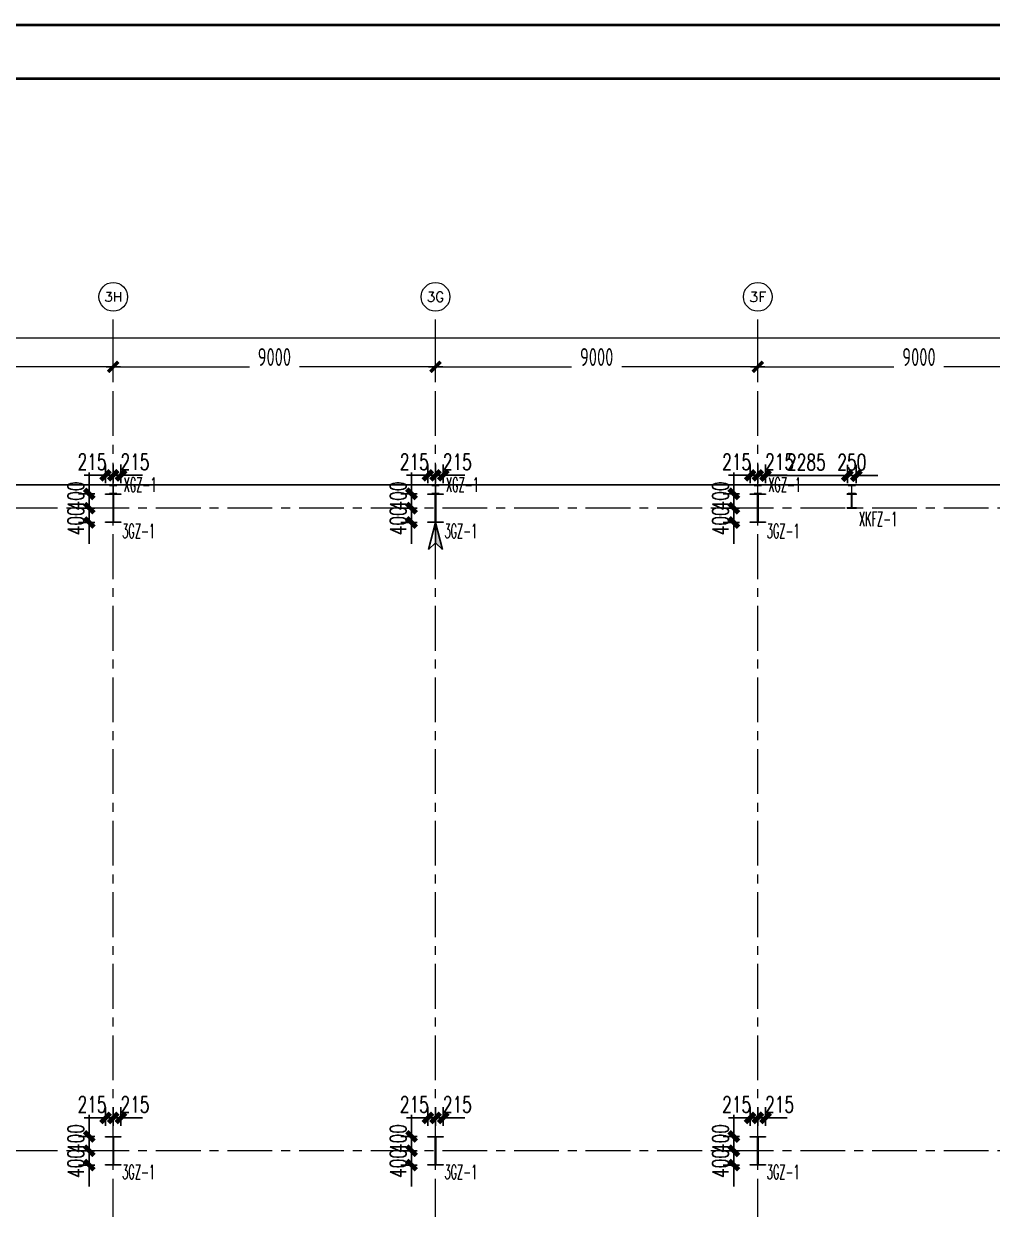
# Model space of a CAD drawing. Extents: x -1201378 to 2367219, y -619313 to 244905.
# Drawn here: x 150742 to 177790, y -203032 to -169915 of the extents above; entities that cross this region are included whole.
import ezdxf
from ezdxf.enums import TextEntityAlignment as Align

# ---------------------------------------------------------------- set-up
doc = ezdxf.new("R2010")
doc.units = 0
doc.header["$LTSCALE"] = 1000
doc.linetypes.add('CENTER', pattern=[2, 1.25, -0.25, 0.25, -0.25])
doc.linetypes.add('HIDDEN', pattern=[0.375, 0.25, -0.125])
doc.layers.get('0').update_dxf_attribs({"linetype": 'CONTINUOUS'})
doc.layers.get('Defpoints').update_dxf_attribs({"linetype": 'CONTINUOUS'})
for name, color, linetype in [('0-cxFrame', 155, 'CONTINUOUS'), ('A-AXIS-DP', 126, 'CONTINUOUS'), ('A-WINDOW', 140, 'CONTINUOUS'), ('S-CJGC', 5, 'CONTINUOUS'), ('S-DIMZ', 115, 'CONTINUOUS'), ('S-SGJ', 21, 'CONTINUOUS'), ('S-SHAPE2', 165, 'HIDDEN')]:
    doc.layers.add(name, color=color, linetype=linetype)
for name, color, linetype, lineweight in [('0-cxText', 131, 'CONTINUOUS', 25), ('S-axis', 111, 'CONTINUOUS', 0), ('S-col', 2, 'CONTINUOUS', 0), ('S-dote', 5, 'CENTER', 0)]:
    doc.layers.add(name, color=color, linetype=linetype, lineweight=lineweight)
doc.styles.add('_TCH_AXIS', font='COMPLEX', dxfattribs={"bigfont": 'GBCBIG'})
doc.styles.add('cx_tuming', font='simhei.ttf')
doc.styles.add('cx_tuqian1', font='')
doc.styles.add('SS1', font='tj-romans1.shx', dxfattribs={"width": 0.7, "bigfont": 'tj-hztxt1.shx'})
doc.styles.add('TSSD_Dimension', font='tssdeng.shx', dxfattribs={"width": 0.7, "bigfont": 'hztxt.shx'})
doc.styles.add('黑体', font='simhei.ttf', dxfattribs={"width": 0.8})
doc.styles.get('cx_tuqian1').set_extended_font_data('SimSun')
doc.dimstyles.new('S-150-ARCHI', dxfattribs={"dimscale": 150, "dimtxt": 3, "dimasz": 2, "dimexe": 2, "dimexo": 2, "dimgap": 1, "dimtad": 1, "dimdec": 0, "dimzin": 0, "dimdsep": 46, "dimtxsty": 'SS1', "dimblk1": 'TT', "dimblk2": 'TT', "dimsah": 1, "dimcen": 1, "dimclrd": 256, "dimclre": 256, "dimclrt": 256, "dimadec": 0, "dimazin": 0, "dimtfac": 1, "dimtdec": 0, "dimtix": 1, "dimtmove": 2, "dimatfit": 0, "dimldrblk": 'TT', "dimfxl": 2, "dimtolj": 1, "dimtzin": 0, "dimarcsym": 0})
doc.dimstyles.new('TSSD_200_200', dxfattribs={"dimtxt": 500, "dimasz": 200, "dimexe": 200, "dimexo": 500, "dimgap": 200, "dimtad": 1, "dimdec": 0, "dimzin": 0, "dimdsep": 46, "dimtxsty": 'TSSD_Dimension', "dimblk": 'ARCHTICK', "dimcen": 0, "dimdle": 200, "dimclrt": 7, "dimadec": 0, "dimazin": 0, "dimtfac": 1, "dimtdec": 0, "dimtix": 1, "dimtmove": 2, "dimatfit": 3, "dimfxl": 1, "dimtolj": 1, "dimtzin": 0, "dimarcsym": 0})

# ---------------------------------------------------------------- blocks, each defined once
blk = doc.blocks.new('w42343243')
at = {"layer": 'S-col'}
blk.add_lwpolyline([(-165069, 621020), (-164639, 621020), (-164639, 621002), (-164848, 621002), (-164848, 620238), (-164639, 620238), (-164639, 620220), (-165069, 620220), (-165069, 620238), (-164860, 620238), (-164860, 621002), (-165069, 621002)], close=True, dxfattribs=at)
blk = doc.blocks.new('42343')
at = {"layer": 'A-WINDOW'}
for p in [(-27000, 100), (-18000, 100), (-9000, 100), (-27000, -17850), (-18000, -17850), (-9000, -17850)]:
    blk.add_blockref('w42343243', p, dxfattribs=at)
blk = doc.blocks.new('_ArchTick')
at = {"color": 0, "linetype": 'ByBlock', "const_width": 0.5}
blk.add_lwpolyline([(-0.71, -0.71), (0.71, 0.71)], dxfattribs=at)
blk = doc.blocks.new('*D474')
at = {"layer": 'Defpoints', "color": 0, "transparency": 16777216}
for p in [(-146758, -279500), (-155758, -280358), (-146758, -280358)]:
    blk.add_point(p, dxfattribs=at)
at = {"layer": 'S-axis', "color": 0, "lineweight": -2, "transparency": 16777216}
for p, q in [((-155958, -279500), (-151957, -279500)), ((-155758, -279858), (-155758, -279300)), ((-146558, -279500), (-150560, -279500)), ((-146758, -279858), (-146758, -279300))]:
    blk.add_line(p, q, dxfattribs=at)
at = {"layer": 'S-axis', "color": 0, "lineweight": -2, "transparency": 16777216, "xscale": 200, "yscale": 200, "zscale": 200, "rotation": 180}
blk.add_blockref('_ArchTick', (-155758, -279500), dxfattribs=at)
at = {"layer": 'S-axis', "color": 0, "lineweight": -2, "transparency": 16777216, "xscale": 200, "yscale": 200, "zscale": 200}
blk.add_blockref('_ArchTick', (-146758, -279500), dxfattribs=at)
at = {"layer": 'S-axis', "color": 7, "transparency": 16777216, "insert": (-151258, -279225), "char_height": 500, "attachment_point": 5, "style": 'TSSD_Dimension'}
blk.add_mtext('\\A1;9000', dxfattribs=at)
blk = doc.blocks.new('*D475')
at = {"layer": 'Defpoints', "color": 0, "transparency": 16777216}
for p in [(-137758, -279500), (-146758, -280358), (-137758, -280358)]:
    blk.add_point(p, dxfattribs=at)
at = {"layer": 'S-axis', "color": 0, "lineweight": -2, "transparency": 16777216}
for p, q in [((-146958, -279500), (-142957, -279500)), ((-146758, -279858), (-146758, -279300)), ((-137558, -279500), (-141560, -279500)), ((-137758, -279858), (-137758, -279300))]:
    blk.add_line(p, q, dxfattribs=at)
at = {"layer": 'S-axis', "color": 0, "lineweight": -2, "transparency": 16777216, "xscale": 200, "yscale": 200, "zscale": 200, "rotation": 180}
blk.add_blockref('_ArchTick', (-146758, -279500), dxfattribs=at)
at = {"layer": 'S-axis', "color": 0, "lineweight": -2, "transparency": 16777216, "xscale": 200, "yscale": 200, "zscale": 200}
blk.add_blockref('_ArchTick', (-137758, -279500), dxfattribs=at)
at = {"layer": 'S-axis', "color": 7, "transparency": 16777216, "insert": (-142258, -279225), "char_height": 500, "attachment_point": 5, "style": 'TSSD_Dimension'}
blk.add_mtext('\\A1;9000', dxfattribs=at)
blk = doc.blocks.new('*D476')
at = {"layer": 'Defpoints', "color": 0, "transparency": 16777216}
for p in [(-128758, -279500), (-137758, -280358), (-128758, -280358)]:
    blk.add_point(p, dxfattribs=at)
at = {"layer": 'S-axis', "color": 0, "lineweight": -2, "transparency": 16777216}
for p, q in [((-137958, -279500), (-133957, -279500)), ((-137758, -279858), (-137758, -279300)), ((-128558, -279500), (-132560, -279500)), ((-128758, -279858), (-128758, -279300))]:
    blk.add_line(p, q, dxfattribs=at)
at = {"layer": 'S-axis', "color": 0, "lineweight": -2, "transparency": 16777216, "xscale": 200, "yscale": 200, "zscale": 200, "rotation": 180}
blk.add_blockref('_ArchTick', (-137758, -279500), dxfattribs=at)
at = {"layer": 'S-axis', "color": 0, "lineweight": -2, "transparency": 16777216, "xscale": 200, "yscale": 200, "zscale": 200}
blk.add_blockref('_ArchTick', (-128758, -279500), dxfattribs=at)
at = {"layer": 'S-axis', "color": 7, "transparency": 16777216, "insert": (-133258, -279225), "char_height": 500, "attachment_point": 5, "style": 'TSSD_Dimension'}
blk.add_mtext('\\A1;9000', dxfattribs=at)
blk = doc.blocks.new('*D477')
at = {"layer": 'Defpoints', "color": 0, "transparency": 16777216}
for p in [(-119758, -279500), (-128758, -280358), (-119758, -280358)]:
    blk.add_point(p, dxfattribs=at)
at = {"layer": 'S-axis', "color": 0, "lineweight": -2, "transparency": 16777216}
for p, q in [((-128958, -279500), (-124957, -279500)), ((-128758, -279858), (-128758, -279300)), ((-119558, -279500), (-123560, -279500)), ((-119758, -279858), (-119758, -279300))]:
    blk.add_line(p, q, dxfattribs=at)
at = {"layer": 'S-axis', "color": 0, "lineweight": -2, "transparency": 16777216, "xscale": 200, "yscale": 200, "zscale": 200, "rotation": 180}
blk.add_blockref('_ArchTick', (-128758, -279500), dxfattribs=at)
at = {"layer": 'S-axis', "color": 0, "lineweight": -2, "transparency": 16777216, "xscale": 200, "yscale": 200, "zscale": 200}
blk.add_blockref('_ArchTick', (-119758, -279500), dxfattribs=at)
at = {"layer": 'S-axis', "color": 7, "transparency": 16777216, "insert": (-124258, -279225), "char_height": 500, "attachment_point": 5, "style": 'TSSD_Dimension'}
blk.add_mtext('\\A1;9000', dxfattribs=at)
blk = doc.blocks.new('*D483')
at = {"layer": 'Defpoints', "color": 0, "transparency": 16777216}
for p in [(-82958, -278700), (-268658, -280258), (-82958, -280258)]:
    blk.add_point(p, dxfattribs=at)
at = {"layer": 'S-axis', "color": 0, "lineweight": -2, "transparency": 16777216}
for p, q in [((-268658, -279758), (-268658, -278500)), ((-82958, -279758), (-82958, -278500)), ((-268858, -278700), (-176749, -278700)), ((-82758, -278700), (-174868, -278700))]:
    blk.add_line(p, q, dxfattribs=at)
at = {"layer": 'S-axis', "color": 0, "lineweight": -2, "transparency": 16777216, "xscale": 200, "yscale": 200, "zscale": 200, "rotation": 180}
blk.add_blockref('_ArchTick', (-268658, -278700), dxfattribs=at)
at = {"layer": 'S-axis', "color": 0, "lineweight": -2, "transparency": 16777216, "xscale": 200, "yscale": 200, "zscale": 200}
blk.add_blockref('_ArchTick', (-82958, -278700), dxfattribs=at)
at = {"layer": 'S-axis', "color": 7, "transparency": 16777216, "insert": (-175808, -278425), "char_height": 500, "attachment_point": 5, "style": 'TSSD_Dimension'}
blk.add_mtext('\\A1;185700', dxfattribs=at)
blk = doc.blocks.new('TK22.A0 L(Dragon)')
at = {"layer": '0-cxFrame', "color": 7, "const_width": 0.5}
blk.add_lwpolyline([(0, 0), (-1486, 0), (-1486, 841), (0, 841)], close=True, dxfattribs=at)
at = {"layer": '0-cxFrame', "const_width": 0.5}
blk.add_lwpolyline([(-80, 10), (-1466, 10), (-1466, 831), (-80, 831)], close=True, dxfattribs=at)
at = {"style": '黑体', "flags": 4}
blk.add_attdef('图幅', text='', height=3.3, dxfattribs=at).set_placement((-40, 3), align=Align.RIGHT)
at = {"layer": '0-cxText', "flags": 4}
for tag, height, style, p in [('建设单位', 3.5, 'cx_tuming', (-45, 240)), ('项目名称', 3.5, 'cx_tuming', (-45, 210)), ('子项名称', 3.5, 'cx_tuming', (-45, 180)), ('工程编号', 3.3, 'cx_tuqian1', (-35, 165)), ('图名1', 3.5, 'cx_tuming', (-45, 87)), ('图名2', 3.5, 'cx_tuming', (-45, 79)), ('图名3', 3.5, 'cx_tuming', (-45, 71)), ('出图日期', 3.3, 'cx_tuqian1', (-39, 60)), ('专业', 3.3, 'cx_tuqian1', (-55, 52)), ('图号', 3.3, 'cx_tuqian1', (-55, 44)), ('版次', 3.3, 'cx_tuqian1', (-20, 44))]:
    blk.add_attdef(tag, text='', height=height, dxfattribs=dict(at, style=style)).set_placement(p, align=Align.MIDDLE)
at = {"layer": 'Defpoints', "color": 6, "flags": 4}
for tag, height, style, p in [('tufu', 3.3, '黑体', (-12, 12)), ('dwfname', 4, 'cx_tuqian1', (-80, 3))]:
    blk.add_attdef(tag, text='', height=height, dxfattribs=dict(at, style=style)).set_placement(p, align=Align.RIGHT)
blk = doc.blocks.new('TT')
blk.add_line((-0.97, 0), (0.97, 0))
at = {"const_width": 0.45}
blk.add_lwpolyline([(-0.44, -0.44), (0.44, 0.44)], dxfattribs=at)
blk = doc.blocks.new('*D4136')
at = {"layer": 'Defpoints', "color": 0, "transparency": 16777216}
for p in [(153242, -200480), (153242, -200998), (153457, -200998)]:
    blk.add_point(p, dxfattribs=at)
at = {"layer": 'S-DIMZ', "lineweight": -2, "transparency": 16777216}
for p, q in [((153242, -200698), (153242, -200180)), ((153457, -200698), (153457, -200180)), ((152942, -200480), (152642, -200480)), ((153457, -200480), (153242, -200480)), ((153757, -200480), (154057, -200480))]:
    blk.add_line(p, q, dxfattribs=at)
at = {"layer": 'S-DIMZ', "lineweight": -2, "transparency": 16777216, "xscale": 300, "yscale": 300, "zscale": 300}
blk.add_blockref('TT', (153242, -200480), dxfattribs=at)
at = {"layer": 'S-DIMZ', "lineweight": -2, "transparency": 16777216, "xscale": 300, "yscale": 300, "zscale": 300, "rotation": 180}
blk.add_blockref('TT', (153457, -200480), dxfattribs=at)
at = {"layer": 'S-DIMZ', "transparency": 16777216, "insert": (153850, -200105), "char_height": 450, "attachment_point": 5, "style": 'SS1'}
blk.add_mtext('\\A1;215', dxfattribs=at)
blk = doc.blocks.new('*D4137')
at = {"layer": 'Defpoints', "color": 0, "transparency": 16777216}
for p in [(153027, -200480), (153027, -200998), (153242, -200998)]:
    blk.add_point(p, dxfattribs=at)
at = {"layer": 'S-DIMZ', "lineweight": -2, "transparency": 16777216}
for p, q in [((153027, -200698), (153027, -200180)), ((153242, -200698), (153242, -200180)), ((152727, -200480), (152427, -200480)), ((153242, -200480), (153027, -200480)), ((153542, -200480), (153842, -200480))]:
    blk.add_line(p, q, dxfattribs=at)
at = {"layer": 'S-DIMZ', "lineweight": -2, "transparency": 16777216, "xscale": 300, "yscale": 300, "zscale": 300}
blk.add_blockref('TT', (153027, -200480), dxfattribs=at)
at = {"layer": 'S-DIMZ', "lineweight": -2, "transparency": 16777216, "xscale": 300, "yscale": 300, "zscale": 300, "rotation": 180}
blk.add_blockref('TT', (153242, -200480), dxfattribs=at)
at = {"layer": 'S-DIMZ', "transparency": 16777216, "insert": (152651, -200105), "char_height": 450, "attachment_point": 5, "style": 'SS1'}
blk.add_mtext('\\A1;215', dxfattribs=at)
blk = doc.blocks.new('*D4138')
at = {"layer": 'Defpoints', "color": 0, "transparency": 16777216}
for p in [(153027, -200998), (152573, -201398), (153027, -201398)]:
    blk.add_point(p, dxfattribs=at)
at = {"layer": 'S-DIMZ', "lineweight": -2, "transparency": 16777216}
for p, q in [((152573, -200698), (152573, -200398)), ((152727, -200998), (152273, -200998)), ((152573, -200998), (152573, -201398)), ((152727, -201398), (152273, -201398)), ((152573, -201698), (152573, -201998))]:
    blk.add_line(p, q, dxfattribs=at)
at = {"layer": 'S-DIMZ', "lineweight": -2, "transparency": 16777216, "xscale": 300, "yscale": 300, "zscale": 300}
for p, rotation in [((152573, -200998), 270), ((152573, -201398), 90)]:
    blk.add_blockref('TT', p, dxfattribs=dict(at, rotation=rotation))
at = {"layer": 'S-DIMZ', "transparency": 16777216, "insert": (152198, -201058), "char_height": 450, "attachment_point": 5, "rotation": 90, "style": 'SS1'}
blk.add_mtext('\\A1;400', dxfattribs=at)
blk = doc.blocks.new('*D4139')
at = {"layer": 'Defpoints', "color": 0, "transparency": 16777216}
for p in [(153027, -201398), (152573, -201798), (153027, -201798)]:
    blk.add_point(p, dxfattribs=at)
at = {"layer": 'S-DIMZ', "lineweight": -2, "transparency": 16777216}
for p, q in [((152573, -201098), (152573, -200798)), ((152727, -201398), (152273, -201398)), ((152573, -201398), (152573, -201798)), ((152727, -201798), (152273, -201798)), ((152573, -202098), (152573, -202398))]:
    blk.add_line(p, q, dxfattribs=at)
at = {"layer": 'S-DIMZ', "lineweight": -2, "transparency": 16777216, "xscale": 300, "yscale": 300, "zscale": 300}
for p, rotation in [((152573, -201398), 270), ((152573, -201798), 90)]:
    blk.add_blockref('TT', p, dxfattribs=dict(at, rotation=rotation))
at = {"layer": 'S-DIMZ', "transparency": 16777216, "insert": (152198, -201752), "char_height": 450, "attachment_point": 5, "rotation": 90, "style": 'SS1'}
blk.add_mtext('\\A1;400', dxfattribs=at)
blk = doc.blocks.new('*D4140')
at = {"layer": 'Defpoints', "color": 0, "transparency": 16777216}
for p in [(162242, -200480), (162242, -200998), (162457, -200998)]:
    blk.add_point(p, dxfattribs=at)
at = {"layer": 'S-DIMZ', "lineweight": -2, "transparency": 16777216}
for p, q in [((162242, -200698), (162242, -200180)), ((162457, -200698), (162457, -200180)), ((161942, -200480), (161642, -200480)), ((162457, -200480), (162242, -200480)), ((162757, -200480), (163057, -200480))]:
    blk.add_line(p, q, dxfattribs=at)
at = {"layer": 'S-DIMZ', "lineweight": -2, "transparency": 16777216, "xscale": 300, "yscale": 300, "zscale": 300}
blk.add_blockref('TT', (162242, -200480), dxfattribs=at)
at = {"layer": 'S-DIMZ', "lineweight": -2, "transparency": 16777216, "xscale": 300, "yscale": 300, "zscale": 300, "rotation": 180}
blk.add_blockref('TT', (162457, -200480), dxfattribs=at)
at = {"layer": 'S-DIMZ', "transparency": 16777216, "insert": (162850, -200105), "char_height": 450, "attachment_point": 5, "style": 'SS1'}
blk.add_mtext('\\A1;215', dxfattribs=at)
blk = doc.blocks.new('*D4141')
at = {"layer": 'Defpoints', "color": 0, "transparency": 16777216}
for p in [(162027, -200480), (162027, -200998), (162242, -200998)]:
    blk.add_point(p, dxfattribs=at)
at = {"layer": 'S-DIMZ', "lineweight": -2, "transparency": 16777216}
for p, q in [((162027, -200698), (162027, -200180)), ((162242, -200698), (162242, -200180)), ((161727, -200480), (161427, -200480)), ((162242, -200480), (162027, -200480)), ((162542, -200480), (162842, -200480))]:
    blk.add_line(p, q, dxfattribs=at)
at = {"layer": 'S-DIMZ', "lineweight": -2, "transparency": 16777216, "xscale": 300, "yscale": 300, "zscale": 300}
blk.add_blockref('TT', (162027, -200480), dxfattribs=at)
at = {"layer": 'S-DIMZ', "lineweight": -2, "transparency": 16777216, "xscale": 300, "yscale": 300, "zscale": 300, "rotation": 180}
blk.add_blockref('TT', (162242, -200480), dxfattribs=at)
at = {"layer": 'S-DIMZ', "transparency": 16777216, "insert": (161651, -200105), "char_height": 450, "attachment_point": 5, "style": 'SS1'}
blk.add_mtext('\\A1;215', dxfattribs=at)
blk = doc.blocks.new('*D4142')
at = {"layer": 'Defpoints', "color": 0, "transparency": 16777216}
for p in [(162027, -200998), (161573, -201398), (162027, -201398)]:
    blk.add_point(p, dxfattribs=at)
at = {"layer": 'S-DIMZ', "lineweight": -2, "transparency": 16777216}
for p, q in [((161573, -200698), (161573, -200398)), ((161727, -200998), (161273, -200998)), ((161573, -200998), (161573, -201398)), ((161727, -201398), (161273, -201398)), ((161573, -201698), (161573, -201998))]:
    blk.add_line(p, q, dxfattribs=at)
at = {"layer": 'S-DIMZ', "lineweight": -2, "transparency": 16777216, "xscale": 300, "yscale": 300, "zscale": 300}
for p, rotation in [((161573, -200998), 270), ((161573, -201398), 90)]:
    blk.add_blockref('TT', p, dxfattribs=dict(at, rotation=rotation))
at = {"layer": 'S-DIMZ', "transparency": 16777216, "insert": (161198, -201058), "char_height": 450, "attachment_point": 5, "rotation": 90, "style": 'SS1'}
blk.add_mtext('\\A1;400', dxfattribs=at)
blk = doc.blocks.new('*D4143')
at = {"layer": 'Defpoints', "color": 0, "transparency": 16777216}
for p in [(162027, -201398), (161573, -201798), (162027, -201798)]:
    blk.add_point(p, dxfattribs=at)
at = {"layer": 'S-DIMZ', "lineweight": -2, "transparency": 16777216}
for p, q in [((161573, -201098), (161573, -200798)), ((161727, -201398), (161273, -201398)), ((161573, -201398), (161573, -201798)), ((161727, -201798), (161273, -201798)), ((161573, -202098), (161573, -202398))]:
    blk.add_line(p, q, dxfattribs=at)
at = {"layer": 'S-DIMZ', "lineweight": -2, "transparency": 16777216, "xscale": 300, "yscale": 300, "zscale": 300}
for p, rotation in [((161573, -201398), 270), ((161573, -201798), 90)]:
    blk.add_blockref('TT', p, dxfattribs=dict(at, rotation=rotation))
at = {"layer": 'S-DIMZ', "transparency": 16777216, "insert": (161198, -201752), "char_height": 450, "attachment_point": 5, "rotation": 90, "style": 'SS1'}
blk.add_mtext('\\A1;400', dxfattribs=at)
blk = doc.blocks.new('*D4144')
at = {"layer": 'Defpoints', "color": 0, "transparency": 16777216}
for p in [(171242, -200480), (171242, -200998), (171457, -200998)]:
    blk.add_point(p, dxfattribs=at)
at = {"layer": 'S-DIMZ', "lineweight": -2, "transparency": 16777216}
for p, q in [((171242, -200698), (171242, -200180)), ((171457, -200698), (171457, -200180)), ((170942, -200480), (170642, -200480)), ((171457, -200480), (171242, -200480)), ((171757, -200480), (172057, -200480))]:
    blk.add_line(p, q, dxfattribs=at)
at = {"layer": 'S-DIMZ', "lineweight": -2, "transparency": 16777216, "xscale": 300, "yscale": 300, "zscale": 300}
blk.add_blockref('TT', (171242, -200480), dxfattribs=at)
at = {"layer": 'S-DIMZ', "lineweight": -2, "transparency": 16777216, "xscale": 300, "yscale": 300, "zscale": 300, "rotation": 180}
blk.add_blockref('TT', (171457, -200480), dxfattribs=at)
at = {"layer": 'S-DIMZ', "transparency": 16777216, "insert": (171850, -200105), "char_height": 450, "attachment_point": 5, "style": 'SS1'}
blk.add_mtext('\\A1;215', dxfattribs=at)
blk = doc.blocks.new('*D4145')
at = {"layer": 'Defpoints', "color": 0, "transparency": 16777216}
for p in [(171027, -200480), (171027, -200998), (171242, -200998)]:
    blk.add_point(p, dxfattribs=at)
at = {"layer": 'S-DIMZ', "lineweight": -2, "transparency": 16777216}
for p, q in [((171027, -200698), (171027, -200180)), ((171242, -200698), (171242, -200180)), ((170727, -200480), (170427, -200480)), ((171242, -200480), (171027, -200480)), ((171542, -200480), (171842, -200480))]:
    blk.add_line(p, q, dxfattribs=at)
at = {"layer": 'S-DIMZ', "lineweight": -2, "transparency": 16777216, "xscale": 300, "yscale": 300, "zscale": 300}
blk.add_blockref('TT', (171027, -200480), dxfattribs=at)
at = {"layer": 'S-DIMZ', "lineweight": -2, "transparency": 16777216, "xscale": 300, "yscale": 300, "zscale": 300, "rotation": 180}
blk.add_blockref('TT', (171242, -200480), dxfattribs=at)
at = {"layer": 'S-DIMZ', "transparency": 16777216, "insert": (170651, -200105), "char_height": 450, "attachment_point": 5, "style": 'SS1'}
blk.add_mtext('\\A1;215', dxfattribs=at)
blk = doc.blocks.new('*D4146')
at = {"layer": 'Defpoints', "color": 0, "transparency": 16777216}
for p in [(171027, -200998), (170573, -201398), (171027, -201398)]:
    blk.add_point(p, dxfattribs=at)
at = {"layer": 'S-DIMZ', "lineweight": -2, "transparency": 16777216}
for p, q in [((170573, -200698), (170573, -200398)), ((170727, -200998), (170273, -200998)), ((170573, -200998), (170573, -201398)), ((170727, -201398), (170273, -201398)), ((170573, -201698), (170573, -201998))]:
    blk.add_line(p, q, dxfattribs=at)
at = {"layer": 'S-DIMZ', "lineweight": -2, "transparency": 16777216, "xscale": 300, "yscale": 300, "zscale": 300}
for p, rotation in [((170573, -200998), 270), ((170573, -201398), 90)]:
    blk.add_blockref('TT', p, dxfattribs=dict(at, rotation=rotation))
at = {"layer": 'S-DIMZ', "transparency": 16777216, "insert": (170198, -201058), "char_height": 450, "attachment_point": 5, "rotation": 90, "style": 'SS1'}
blk.add_mtext('\\A1;400', dxfattribs=at)
blk = doc.blocks.new('*D4147')
at = {"layer": 'Defpoints', "color": 0, "transparency": 16777216}
for p in [(171027, -201398), (170573, -201798), (171027, -201798)]:
    blk.add_point(p, dxfattribs=at)
at = {"layer": 'S-DIMZ', "lineweight": -2, "transparency": 16777216}
for p, q in [((170573, -201098), (170573, -200798)), ((170727, -201398), (170273, -201398)), ((170573, -201398), (170573, -201798)), ((170727, -201798), (170273, -201798)), ((170573, -202098), (170573, -202398))]:
    blk.add_line(p, q, dxfattribs=at)
at = {"layer": 'S-DIMZ', "lineweight": -2, "transparency": 16777216, "xscale": 300, "yscale": 300, "zscale": 300}
for p, rotation in [((170573, -201398), 270), ((170573, -201798), 90)]:
    blk.add_blockref('TT', p, dxfattribs=dict(at, rotation=rotation))
at = {"layer": 'S-DIMZ', "transparency": 16777216, "insert": (170198, -201752), "char_height": 450, "attachment_point": 5, "rotation": 90, "style": 'SS1'}
blk.add_mtext('\\A1;400', dxfattribs=at)
blk = doc.blocks.new('*D4212')
at = {"layer": 'Defpoints', "color": 0, "transparency": 16777216}
for p in [(153242, -182530), (153242, -183048), (153457, -183048)]:
    blk.add_point(p, dxfattribs=at)
at = {"layer": 'S-DIMZ', "lineweight": -2, "transparency": 16777216}
for p, q in [((153242, -182748), (153242, -182230)), ((153457, -182748), (153457, -182230)), ((152942, -182530), (152642, -182530)), ((153457, -182530), (153242, -182530)), ((153757, -182530), (154057, -182530))]:
    blk.add_line(p, q, dxfattribs=at)
at = {"layer": 'S-DIMZ', "lineweight": -2, "transparency": 16777216, "xscale": 300, "yscale": 300, "zscale": 300}
blk.add_blockref('TT', (153242, -182530), dxfattribs=at)
at = {"layer": 'S-DIMZ', "lineweight": -2, "transparency": 16777216, "xscale": 300, "yscale": 300, "zscale": 300, "rotation": 180}
blk.add_blockref('TT', (153457, -182530), dxfattribs=at)
at = {"layer": 'S-DIMZ', "transparency": 16777216, "insert": (153850, -182155), "char_height": 450, "attachment_point": 5, "style": 'SS1'}
blk.add_mtext('\\A1;215', dxfattribs=at)
blk = doc.blocks.new('*D4213')
at = {"layer": 'Defpoints', "color": 0, "transparency": 16777216}
for p in [(153027, -182530), (153027, -183048), (153242, -183048)]:
    blk.add_point(p, dxfattribs=at)
at = {"layer": 'S-DIMZ', "lineweight": -2, "transparency": 16777216}
for p, q in [((153027, -182748), (153027, -182230)), ((153242, -182748), (153242, -182230)), ((152727, -182530), (152427, -182530)), ((153242, -182530), (153027, -182530)), ((153542, -182530), (153842, -182530))]:
    blk.add_line(p, q, dxfattribs=at)
at = {"layer": 'S-DIMZ', "lineweight": -2, "transparency": 16777216, "xscale": 300, "yscale": 300, "zscale": 300}
blk.add_blockref('TT', (153027, -182530), dxfattribs=at)
at = {"layer": 'S-DIMZ', "lineweight": -2, "transparency": 16777216, "xscale": 300, "yscale": 300, "zscale": 300, "rotation": 180}
blk.add_blockref('TT', (153242, -182530), dxfattribs=at)
at = {"layer": 'S-DIMZ', "transparency": 16777216, "insert": (152651, -182155), "char_height": 450, "attachment_point": 5, "style": 'SS1'}
blk.add_mtext('\\A1;215', dxfattribs=at)
blk = doc.blocks.new('*D4214')
at = {"layer": 'Defpoints', "color": 0, "transparency": 16777216}
for p in [(153027, -183048), (152573, -183448), (153027, -183448)]:
    blk.add_point(p, dxfattribs=at)
at = {"layer": 'S-DIMZ', "lineweight": -2, "transparency": 16777216}
for p, q in [((152573, -182748), (152573, -182448)), ((152727, -183048), (152273, -183048)), ((152573, -183048), (152573, -183448)), ((152727, -183448), (152273, -183448)), ((152573, -183748), (152573, -184048))]:
    blk.add_line(p, q, dxfattribs=at)
at = {"layer": 'S-DIMZ', "lineweight": -2, "transparency": 16777216, "xscale": 300, "yscale": 300, "zscale": 300}
for p, rotation in [((152573, -183048), 270), ((152573, -183448), 90)]:
    blk.add_blockref('TT', p, dxfattribs=dict(at, rotation=rotation))
at = {"layer": 'S-DIMZ', "transparency": 16777216, "insert": (152198, -183108), "char_height": 450, "attachment_point": 5, "rotation": 90, "style": 'SS1'}
blk.add_mtext('\\A1;400', dxfattribs=at)
blk = doc.blocks.new('*D4215')
at = {"layer": 'Defpoints', "color": 0, "transparency": 16777216}
for p in [(153027, -183448), (152573, -183848), (153027, -183848)]:
    blk.add_point(p, dxfattribs=at)
at = {"layer": 'S-DIMZ', "lineweight": -2, "transparency": 16777216}
for p, q in [((152573, -183148), (152573, -182848)), ((152727, -183448), (152273, -183448)), ((152573, -183448), (152573, -183848)), ((152727, -183848), (152273, -183848)), ((152573, -184148), (152573, -184448))]:
    blk.add_line(p, q, dxfattribs=at)
at = {"layer": 'S-DIMZ', "lineweight": -2, "transparency": 16777216, "xscale": 300, "yscale": 300, "zscale": 300}
for p, rotation in [((152573, -183448), 270), ((152573, -183848), 90)]:
    blk.add_blockref('TT', p, dxfattribs=dict(at, rotation=rotation))
at = {"layer": 'S-DIMZ', "transparency": 16777216, "insert": (152198, -183802), "char_height": 450, "attachment_point": 5, "rotation": 90, "style": 'SS1'}
blk.add_mtext('\\A1;400', dxfattribs=at)
blk = doc.blocks.new('*D4216')
at = {"layer": 'Defpoints', "color": 0, "transparency": 16777216}
for p in [(162242, -182530), (162242, -183048), (162457, -183048)]:
    blk.add_point(p, dxfattribs=at)
at = {"layer": 'S-DIMZ', "lineweight": -2, "transparency": 16777216}
for p, q in [((162242, -182748), (162242, -182230)), ((162457, -182748), (162457, -182230)), ((161942, -182530), (161642, -182530)), ((162457, -182530), (162242, -182530)), ((162757, -182530), (163057, -182530))]:
    blk.add_line(p, q, dxfattribs=at)
at = {"layer": 'S-DIMZ', "lineweight": -2, "transparency": 16777216, "xscale": 300, "yscale": 300, "zscale": 300}
blk.add_blockref('TT', (162242, -182530), dxfattribs=at)
at = {"layer": 'S-DIMZ', "lineweight": -2, "transparency": 16777216, "xscale": 300, "yscale": 300, "zscale": 300, "rotation": 180}
blk.add_blockref('TT', (162457, -182530), dxfattribs=at)
at = {"layer": 'S-DIMZ', "transparency": 16777216, "insert": (162850, -182155), "char_height": 450, "attachment_point": 5, "style": 'SS1'}
blk.add_mtext('\\A1;215', dxfattribs=at)
blk = doc.blocks.new('*D4217')
at = {"layer": 'Defpoints', "color": 0, "transparency": 16777216}
for p in [(162027, -182530), (162027, -183048), (162242, -183048)]:
    blk.add_point(p, dxfattribs=at)
at = {"layer": 'S-DIMZ', "lineweight": -2, "transparency": 16777216}
for p, q in [((162027, -182748), (162027, -182230)), ((162242, -182748), (162242, -182230)), ((161727, -182530), (161427, -182530)), ((162242, -182530), (162027, -182530)), ((162542, -182530), (162842, -182530))]:
    blk.add_line(p, q, dxfattribs=at)
at = {"layer": 'S-DIMZ', "lineweight": -2, "transparency": 16777216, "xscale": 300, "yscale": 300, "zscale": 300}
blk.add_blockref('TT', (162027, -182530), dxfattribs=at)
at = {"layer": 'S-DIMZ', "lineweight": -2, "transparency": 16777216, "xscale": 300, "yscale": 300, "zscale": 300, "rotation": 180}
blk.add_blockref('TT', (162242, -182530), dxfattribs=at)
at = {"layer": 'S-DIMZ', "transparency": 16777216, "insert": (161651, -182155), "char_height": 450, "attachment_point": 5, "style": 'SS1'}
blk.add_mtext('\\A1;215', dxfattribs=at)
blk = doc.blocks.new('*D4218')
at = {"layer": 'Defpoints', "color": 0, "transparency": 16777216}
for p in [(162027, -183048), (161573, -183448), (162027, -183448)]:
    blk.add_point(p, dxfattribs=at)
at = {"layer": 'S-DIMZ', "lineweight": -2, "transparency": 16777216}
for p, q in [((161573, -182748), (161573, -182448)), ((161727, -183048), (161273, -183048)), ((161573, -183048), (161573, -183448)), ((161727, -183448), (161273, -183448)), ((161573, -183748), (161573, -184048))]:
    blk.add_line(p, q, dxfattribs=at)
at = {"layer": 'S-DIMZ', "lineweight": -2, "transparency": 16777216, "xscale": 300, "yscale": 300, "zscale": 300}
for p, rotation in [((161573, -183048), 270), ((161573, -183448), 90)]:
    blk.add_blockref('TT', p, dxfattribs=dict(at, rotation=rotation))
at = {"layer": 'S-DIMZ', "transparency": 16777216, "insert": (161198, -183108), "char_height": 450, "attachment_point": 5, "rotation": 90, "style": 'SS1'}
blk.add_mtext('\\A1;400', dxfattribs=at)
blk = doc.blocks.new('*D4219')
at = {"layer": 'Defpoints', "color": 0, "transparency": 16777216}
for p in [(162027, -183448), (161573, -183848), (162027, -183848)]:
    blk.add_point(p, dxfattribs=at)
at = {"layer": 'S-DIMZ', "lineweight": -2, "transparency": 16777216}
for p, q in [((161573, -183148), (161573, -182848)), ((161727, -183448), (161273, -183448)), ((161573, -183448), (161573, -183848)), ((161727, -183848), (161273, -183848)), ((161573, -184148), (161573, -184448))]:
    blk.add_line(p, q, dxfattribs=at)
at = {"layer": 'S-DIMZ', "lineweight": -2, "transparency": 16777216, "xscale": 300, "yscale": 300, "zscale": 300}
for p, rotation in [((161573, -183448), 270), ((161573, -183848), 90)]:
    blk.add_blockref('TT', p, dxfattribs=dict(at, rotation=rotation))
at = {"layer": 'S-DIMZ', "transparency": 16777216, "insert": (161198, -183802), "char_height": 450, "attachment_point": 5, "rotation": 90, "style": 'SS1'}
blk.add_mtext('\\A1;400', dxfattribs=at)
blk = doc.blocks.new('*D4220')
at = {"layer": 'Defpoints', "color": 0, "transparency": 16777216}
for p in [(171242, -182530), (171242, -183048), (171457, -183048)]:
    blk.add_point(p, dxfattribs=at)
at = {"layer": 'S-DIMZ', "lineweight": -2, "transparency": 16777216}
for p, q in [((171242, -182748), (171242, -182230)), ((171457, -182748), (171457, -182230)), ((170942, -182530), (170642, -182530)), ((171457, -182530), (171242, -182530)), ((171757, -182530), (172057, -182530))]:
    blk.add_line(p, q, dxfattribs=at)
at = {"layer": 'S-DIMZ', "lineweight": -2, "transparency": 16777216, "xscale": 300, "yscale": 300, "zscale": 300}
blk.add_blockref('TT', (171242, -182530), dxfattribs=at)
at = {"layer": 'S-DIMZ', "lineweight": -2, "transparency": 16777216, "xscale": 300, "yscale": 300, "zscale": 300, "rotation": 180}
blk.add_blockref('TT', (171457, -182530), dxfattribs=at)
at = {"layer": 'S-DIMZ', "transparency": 16777216, "insert": (171850, -182155), "char_height": 450, "attachment_point": 5, "style": 'SS1'}
blk.add_mtext('\\A1;215', dxfattribs=at)
blk = doc.blocks.new('*D4221')
at = {"layer": 'Defpoints', "color": 0, "transparency": 16777216}
for p in [(171027, -182530), (171027, -183048), (171242, -183048)]:
    blk.add_point(p, dxfattribs=at)
at = {"layer": 'S-DIMZ', "lineweight": -2, "transparency": 16777216}
for p, q in [((171027, -182748), (171027, -182230)), ((171242, -182748), (171242, -182230)), ((170727, -182530), (170427, -182530)), ((171242, -182530), (171027, -182530)), ((171542, -182530), (171842, -182530))]:
    blk.add_line(p, q, dxfattribs=at)
at = {"layer": 'S-DIMZ', "lineweight": -2, "transparency": 16777216, "xscale": 300, "yscale": 300, "zscale": 300}
blk.add_blockref('TT', (171027, -182530), dxfattribs=at)
at = {"layer": 'S-DIMZ', "lineweight": -2, "transparency": 16777216, "xscale": 300, "yscale": 300, "zscale": 300, "rotation": 180}
blk.add_blockref('TT', (171242, -182530), dxfattribs=at)
at = {"layer": 'S-DIMZ', "transparency": 16777216, "insert": (170651, -182155), "char_height": 450, "attachment_point": 5, "style": 'SS1'}
blk.add_mtext('\\A1;215', dxfattribs=at)
blk = doc.blocks.new('*D4222')
at = {"layer": 'Defpoints', "color": 0, "transparency": 16777216}
for p in [(171027, -183048), (170573, -183448), (171027, -183448)]:
    blk.add_point(p, dxfattribs=at)
at = {"layer": 'S-DIMZ', "lineweight": -2, "transparency": 16777216}
for p, q in [((170573, -182748), (170573, -182448)), ((170727, -183048), (170273, -183048)), ((170573, -183048), (170573, -183448)), ((170727, -183448), (170273, -183448)), ((170573, -183748), (170573, -184048))]:
    blk.add_line(p, q, dxfattribs=at)
at = {"layer": 'S-DIMZ', "lineweight": -2, "transparency": 16777216, "xscale": 300, "yscale": 300, "zscale": 300}
for p, rotation in [((170573, -183048), 270), ((170573, -183448), 90)]:
    blk.add_blockref('TT', p, dxfattribs=dict(at, rotation=rotation))
at = {"layer": 'S-DIMZ', "transparency": 16777216, "insert": (170198, -183108), "char_height": 450, "attachment_point": 5, "rotation": 90, "style": 'SS1'}
blk.add_mtext('\\A1;400', dxfattribs=at)
blk = doc.blocks.new('*D4223')
at = {"layer": 'Defpoints', "color": 0, "transparency": 16777216}
for p in [(171027, -183448), (170573, -183848), (171027, -183848)]:
    blk.add_point(p, dxfattribs=at)
at = {"layer": 'S-DIMZ', "lineweight": -2, "transparency": 16777216}
for p, q in [((170573, -183148), (170573, -182848)), ((170727, -183448), (170273, -183448)), ((170573, -183448), (170573, -183848)), ((170727, -183848), (170273, -183848)), ((170573, -184148), (170573, -184448))]:
    blk.add_line(p, q, dxfattribs=at)
at = {"layer": 'S-DIMZ', "lineweight": -2, "transparency": 16777216, "xscale": 300, "yscale": 300, "zscale": 300}
for p, rotation in [((170573, -183448), 270), ((170573, -183848), 90)]:
    blk.add_blockref('TT', p, dxfattribs=dict(at, rotation=rotation))
at = {"layer": 'S-DIMZ', "transparency": 16777216, "insert": (170198, -183802), "char_height": 450, "attachment_point": 5, "rotation": 90, "style": 'SS1'}
blk.add_mtext('\\A1;400', dxfattribs=at)
blk = doc.blocks.new('S-CJGC')
at = {"layer": 'S-CJGC'}
for p, q in [((-131, -119), (0, 381)), ((131, -119), (0, 381)), ((0, 381), (0, 0)), ((0, 0), (-131, -119)), ((0, 0), (131, -119))]:
    blk.add_line(p, q, dxfattribs=at)
blk.add_solid([(131, -119), (0, 0), (0, 381)], dxfattribs=at)
blk = doc.blocks.new('*D6691')
at = {"layer": 'Defpoints', "color": 0, "transparency": 16777216}
for p in [(173742, -182539), (171457, -183048), (173742, -183048)]:
    blk.add_point(p, dxfattribs=at)
at = {"layer": 'S-DIMZ', "lineweight": -2, "transparency": 16777216}
for p, q in [((171457, -182748), (171457, -182239)), ((173742, -182748), (173742, -182239)), ((171757, -182539), (173442, -182539))]:
    blk.add_line(p, q, dxfattribs=at)
at = {"layer": 'S-DIMZ', "lineweight": -2, "transparency": 16777216, "xscale": 300, "yscale": 300, "zscale": 300, "rotation": 180}
blk.add_blockref('TT', (171457, -182539), dxfattribs=at)
at = {"layer": 'S-DIMZ', "lineweight": -2, "transparency": 16777216, "xscale": 300, "yscale": 300, "zscale": 300}
blk.add_blockref('TT', (173742, -182539), dxfattribs=at)
at = {"layer": 'S-DIMZ', "transparency": 16777216, "insert": (172599, -182164), "char_height": 450, "attachment_point": 5, "style": 'SS1'}
blk.add_mtext('\\A1;2285', dxfattribs=at)
blk = doc.blocks.new('*D6692')
at = {"layer": 'Defpoints', "color": 0, "transparency": 16777216}
for p in [(173992, -182539), (173742, -183048), (173992, -183048)]:
    blk.add_point(p, dxfattribs=at)
at = {"layer": 'S-DIMZ', "lineweight": -2, "transparency": 16777216}
for p, q in [((173742, -182748), (173742, -182239)), ((173992, -182748), (173992, -182239)), ((173442, -182539), (173142, -182539)), ((173742, -182539), (173992, -182539)), ((174292, -182539), (174592, -182539))]:
    blk.add_line(p, q, dxfattribs=at)
at = {"layer": 'S-DIMZ', "lineweight": -2, "transparency": 16777216, "xscale": 300, "yscale": 300, "zscale": 300}
blk.add_blockref('TT', (173742, -182539), dxfattribs=at)
at = {"layer": 'S-DIMZ', "lineweight": -2, "transparency": 16777216, "xscale": 300, "yscale": 300, "zscale": 300, "rotation": 180}
blk.add_blockref('TT', (173992, -182539), dxfattribs=at)
at = {"layer": 'S-DIMZ', "transparency": 16777216, "insert": (173867, -182164), "char_height": 450, "attachment_point": 5, "style": 'SS1'}
blk.add_mtext('\\A1;250', dxfattribs=at)
blk = doc.blocks.new('3#轴网')
at = {"layer": 'S-axis'}
for centre in [(-146758.5, -277544.2), (-137758.5, -277544.2), (-128758.5, -277544.2)]:
    blk.add_circle(centre, 400, dxfattribs=at)
at = {"layer": 'S-dote'}
for p, q in [((-146758.5, -363428.2), (-146758.5, -277944.2)), ((-137758.5, -363428.2), (-137758.5, -277944.2)), ((-128758.5, -363428.2), (-128758.5, -277944.2)), ((-78316.2, -283448.2), (-273210.6, -283448.2)), ((-78316.2, -301398.2), (-273210.6, -301398.2))]:
    blk.add_line(p, q, dxfattribs=at)
at = {"layer": 'S-axis', "style": '_TCH_AXIS'}
for s, height, p, p2 in [('3H', 265.5, (-147005, -277677), (-146511.9, -277677)), ('3G', 276.42, (-138002, -277682.4), (-137515, -277682.4)), ('3F', 288.12, (-128998.6, -277688.3), (-128518.4, -277688.3))]:
    blk.add_text(s, height=height, dxfattribs=at).set_placement(p, p2, align=Align.FIT)
at = {"layer": 'S-axis'}
for base, p1, p2, picture, middle in [((-82958.5, -278700.4), (-268658.5, -280258.4), (-82958.5, -280258.4), '*D483', (-175808.5, -278425.4)), ((-146758.5, -279500.4), (-155758.5, -280358.4), (-146758.5, -280358.4), '*D474', (-151258.5, -279225.4)), ((-137758.5, -279500.4), (-146758.5, -280358.4), (-137758.5, -280358.4), '*D475', (-142258.5, -279225.4)), ((-128758.5, -279500.4), (-137758.5, -280358.4), (-128758.5, -280358.4), '*D476', (-133258.5, -279225.4)), ((-119758.5, -279500.4), (-128758.5, -280358.4), (-119758.5, -280358.4), '*D477', (-124258.5, -279225.4))]:
    dim = blk.add_linear_dim(base=base, p1=p1, p2=p2, angle=0, dimstyle='TSSD_200_200', dxfattribs=at)
    dim.commit()
    dim.dimension.update_dxf_attribs({"geometry": picture, "text_midpoint": middle, "dimtype": 161})

msp = doc.modelspace()

# ---------------------------------------------------------------- linework, layer by layer
at = {"layer": 'A-AXIS-DP', "color": 1, "ltscale": 10000}
msp.add_lwpolyline([(173741.5, -183448.2), (173991.5, -183448.2), (173991.5, -183436.2), (173870.5, -183436.2), (173870.5, -183060.2), (173991.5, -183060.2), (173991.5, -183048.2), (173741.5, -183048.2), (173741.5, -183060.2), (173862.5, -183060.2), (173862.5, -183436.2), (173741.5, -183436.2)], close=True, dxfattribs=at)
at = {"layer": 'S-col'}
for points in [[(153341.5, -182798.2), (153141.5, -182798.2), (153141.5, -182810.2), (153237.5, -182810.2), (153237.5, -183036.2), (153141.5, -183036.2), (153141.5, -183048.2), (153341.5, -183048.2), (153341.5, -183036.2), (153245.5, -183036.2), (153245.5, -182810.2), (153341.5, -182810.2)], [(162341.5, -182798.2), (162141.5, -182798.2), (162141.5, -182810.2), (162237.5, -182810.2), (162237.5, -183036.2), (162141.5, -183036.2), (162141.5, -183048.2), (162341.5, -183048.2), (162341.5, -183036.2), (162245.5, -183036.2), (162245.5, -182810.2), (162341.5, -182810.2)], [(171341.5, -182798.2), (171141.5, -182798.2), (171141.5, -182810.2), (171237.5, -182810.2), (171237.5, -183036.2), (171141.5, -183036.2), (171141.5, -183048.2), (171341.5, -183048.2), (171341.5, -183036.2), (171245.5, -183036.2), (171245.5, -182810.2), (171341.5, -182810.2)]]:
    msp.add_lwpolyline(points, close=True, dxfattribs=at)
at = {"layer": 'S-col', "color": 3}
msp.add_lwpolyline([(173966.5, -182798.2), (173766.5, -182798.2), (173766.5, -182810.2), (173862.5, -182810.2), (173862.5, -183036.2), (173766.5, -183036.2), (173766.5, -183048.2), (173966.5, -183048.2), (173966.5, -183036.2), (173870.5, -183036.2), (173870.5, -182810.2), (173966.5, -182810.2)], close=True, dxfattribs=at)
at = {"layer": 'S-SHAPE2', "ltscale": 2, "const_width": 50}
msp.add_lwpolyline([(216991.5, -183448.2), (216991.5, -182798.1), (48918.8, -182798.1), (31391.5, -236773.7), (31391.5, -255898.2), (216991.5, -255898.2), (216991.5, -255148.2)], dxfattribs=at)

# ---------------------------------------------------------------- block references
at = {"layer": '0-cxFrame', "xscale": 150, "yscale": 150, "zscale": 150}
msp.add_blockref('TK22.A0 L(Dragon)', (235008.3, -296102.2), dxfattribs=at)
at = {"layer": 'S-axis'}
msp.add_blockref('3#轴网', (300000, 100000), dxfattribs=at)
at = {"layer": 'S-CJGC', "xscale": 1.5, "yscale": 1.5, "zscale": 1.5}
msp.add_blockref('S-CJGC', (162241.5, -184419.9), dxfattribs=at)
at = {"layer": 'S-col'}
msp.add_blockref('42343', (345095.7, -804168.2), dxfattribs=at)

# ---------------------------------------------------------------- texts
at = {"layer": 'S-SGJ', "style": 'SS1', "width": 0.5}
for s, p in [('XGZ-1', (153533.2, -182789.8)), ('XGZ-1', (162533.2, -182789.8)), ('XGZ-1', (171533.2, -182789.8)), ('XKFZ-1', (174065, -183748)), ('3GZ-1', (153492.2, -184083.4)), ('3GZ-1', (162492.2, -184083.4)), ('3GZ-1', (171492.2, -184083.4)), ('3GZ-1', (153492.2, -201987.1)), ('3GZ-1', (162492.2, -201987.1)), ('3GZ-1', (171492.2, -201987.1))]:
    msp.add_text(s, height=400, dxfattribs=at).set_placement(p, align=Align.MIDDLE_LEFT)

# ---------------------------------------------------------------- dimensions: what is measured, and where the dimension line sits
at = {"layer": 'S-DIMZ'}
for base, p1, p2, picture, middle in [((153026.5, -182530.4), (153241.5, -183048.2), (153026.5, -183048.2), '*D4213', (152651, -182155.4)), ((153241.5, -182530.4), (153456.5, -183048.2), (153241.5, -183048.2), '*D4212', (153849.5, -182155.4)), ((162026.5, -182530.4), (162241.5, -183048.2), (162026.5, -183048.2), '*D4217', (161651, -182155.4)), ((162241.5, -182530.4), (162456.5, -183048.2), (162241.5, -183048.2), '*D4216', (162849.5, -182155.4)), ((171026.5, -182530.4), (171241.5, -183048.2), (171026.5, -183048.2), '*D4221', (170651, -182155.4)), ((171241.5, -182530.4), (171456.5, -183048.2), (171241.5, -183048.2), '*D4220', (171849.5, -182155.4)), ((153026.5, -200480.4), (153241.5, -200998.2), (153026.5, -200998.2), '*D4137', (152651, -200105.4)), ((153241.5, -200480.4), (153456.5, -200998.2), (153241.5, -200998.2), '*D4136', (153849.5, -200105.4)), ((162026.5, -200480.4), (162241.5, -200998.2), (162026.5, -200998.2), '*D4141', (161651, -200105.4)), ((162241.5, -200480.4), (162456.5, -200998.2), (162241.5, -200998.2), '*D4140', (162849.5, -200105.4)), ((171026.5, -200480.4), (171241.5, -200998.2), (171026.5, -200998.2), '*D4145', (170651, -200105.4)), ((171241.5, -200480.4), (171456.5, -200998.2), (171241.5, -200998.2), '*D4144', (171849.5, -200105.4))]:
    dim = msp.add_linear_dim(base=base, p1=p1, p2=p2, dimstyle='S-150-ARCHI', dxfattribs=at)
    dim.commit()
    dim.dimension.update_dxf_attribs({"geometry": picture, "text_midpoint": middle, "dimtype": 160})
for base, p1, p2, picture, middle in [((173741.5, -182539.4), (171456.5, -183048.2), (173741.5, -183048.2), '*D6691', (172599, -182164.4)), ((173991.5, -182539.4), (173741.5, -183048.2), (173991.5, -183048.2), '*D6692', (173866.5, -182164.4))]:
    dim = msp.add_linear_dim(base=base, p1=p1, p2=p2, dimstyle='S-150-ARCHI', dxfattribs=at)
    dim.commit()
    dim.dimension.update_dxf_attribs({"geometry": picture, "text_midpoint": middle})
for base, p1, p2, picture, middle in [((152573.4, -183448.2), (153026.5, -183048.2), (153026.5, -183448.2), '*D4214', (152198.4, -183108.2)), ((161573.4, -183448.2), (162026.5, -183048.2), (162026.5, -183448.2), '*D4218', (161198.4, -183108.2)), ((170573.4, -183448.2), (171026.5, -183048.2), (171026.5, -183448.2), '*D4222', (170198.4, -183108.2)), ((152573.4, -183848.2), (153026.5, -183448.2), (153026.5, -183848.2), '*D4215', (152198.4, -183802.1)), ((161573.4, -183848.2), (162026.5, -183448.2), (162026.5, -183848.2), '*D4219', (161198.4, -183802.1)), ((170573.4, -183848.2), (171026.5, -183448.2), (171026.5, -183848.2), '*D4223', (170198.4, -183802.1)), ((152573.4, -201398.2), (153026.5, -200998.2), (153026.5, -201398.2), '*D4138', (152198.4, -201058.2)), ((161573.4, -201398.2), (162026.5, -200998.2), (162026.5, -201398.2), '*D4142', (161198.4, -201058.2)), ((170573.4, -201398.2), (171026.5, -200998.2), (171026.5, -201398.2), '*D4146', (170198.4, -201058.2)), ((152573.4, -201798.2), (153026.5, -201398.2), (153026.5, -201798.2), '*D4139', (152198.4, -201752.1)), ((161573.4, -201798.2), (162026.5, -201398.2), (162026.5, -201798.2), '*D4143', (161198.4, -201752.1)), ((170573.4, -201798.2), (171026.5, -201398.2), (171026.5, -201798.2), '*D4147', (170198.4, -201752.1))]:
    dim = msp.add_linear_dim(base=base, p1=p1, p2=p2, angle=90, dimstyle='S-150-ARCHI', dxfattribs=at)
    dim.commit()
    dim.dimension.update_dxf_attribs({"geometry": picture, "text_midpoint": middle, "dimtype": 160})

doc.saveas('drawing.dxf')
